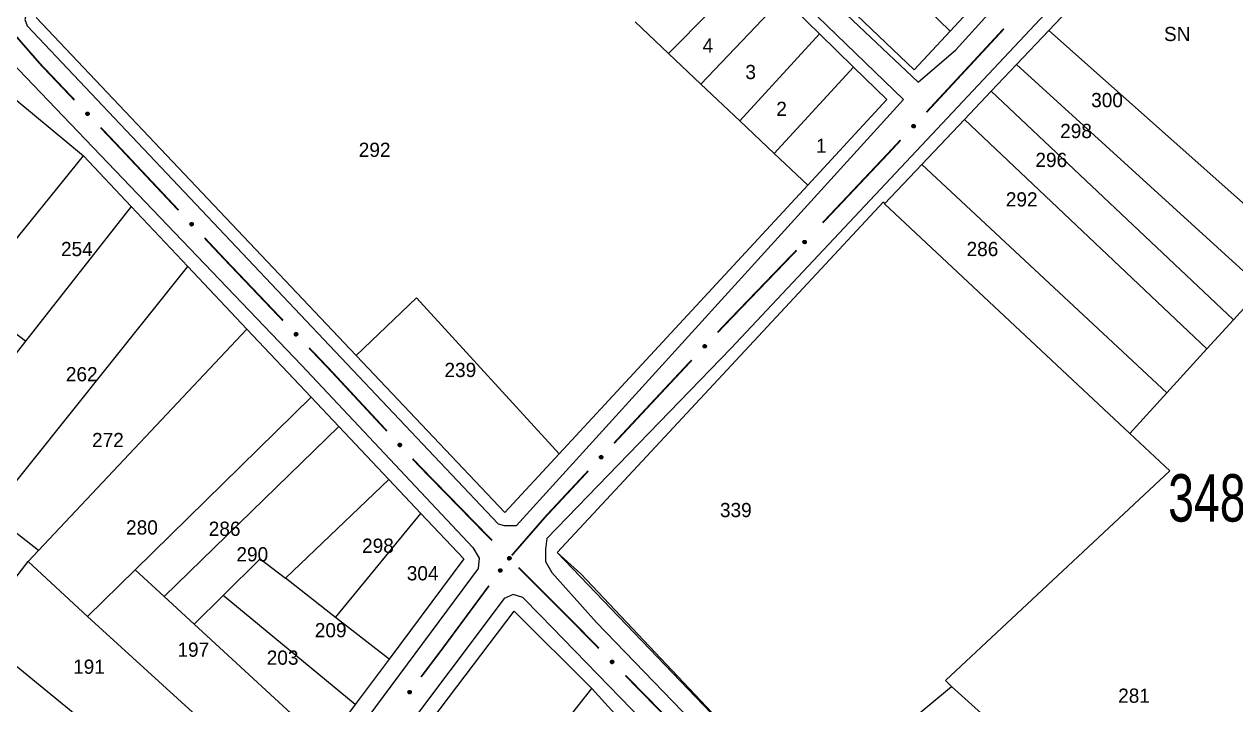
# Model space of a CAD drawing. Extents: x 199577 to 200882, y 4838726 to 4840156.
# Drawn here: x 200267.3 to 200395.1, y 4839381.8 to 4839453.6 of the extents above; entities that cross this region are included whole.
import ezdxf
from ezdxf.enums import TextEntityAlignment as Align

# ---------------------------------------------------------------- set-up
doc = ezdxf.new("R2010")
doc.units = 0
doc.header["$LTSCALE"] = 1.5
doc.header["$MEASUREMENT"] = 0
for name, color, linetype in [('CD_MALHA_LOTES', 7, 'CONTINUOUS'), ('CD_TXT_QUADRA', 2, 'CONTINUOUS'), ('RU-QUADRA', 210, 'CONTINUOUS'), ('SV-EIXO-RUA-PAV', 20, 'CONTINUOUS'), ('SV-RUA-PAVIM', 7, 'CONTINUOUS'), ('Th_NmrPorta', 1, 'CONTINUOUS')]:
    doc.layers.add(name, color=color, linetype=linetype)
doc.styles.add('ARIAL', font='ARIAL.SHX')

msp = doc.modelspace()

# ---------------------------------------------------------------- linework, layer by layer
at = {"layer": 'CD_MALHA_LOTES', "linetype": 'Continuous', "flags": 128}
for points in [[(200364.97, 4839452.84), (200340.52, 4839476.64)], [(200361.2, 4839448.78), (200336.35, 4839472.49)], [(200375.38, 4839452.93), (200390.56, 4839468.96), (200393.13, 4839469.34), (200416.69, 4839446.39)], [(200335.29, 4839450.51), (200344.13, 4839459.48)], [(200368.72, 4839456.89), (200364.97, 4839452.84)], [(200338.71, 4839447.27), (200347.33, 4839456.36)], [(200347.33, 4839456.36), (200351.21, 4839452.57)], [(200302.33, 4839418.65), (200268.59, 4839454.3)], [(200335.29, 4839450.51), (200331.77, 4839453.84)], [(200364.97, 4839452.84), (200361.2, 4839448.78)], [(200371.98, 4839449.34), (200375.38, 4839452.93)], [(200401.52, 4839429.73), (200375.38, 4839452.93)], [(200342.79, 4839443.41), (200351.21, 4839452.57)], [(200351.21, 4839452.57), (200354.81, 4839449.06)], [(200338.71, 4839447.27), (200335.29, 4839450.51)], [(200346.44, 4839439.95), (200354.81, 4839449.06)], [(200354.81, 4839449.06), (200358.31, 4839445.65)], [(200369.31, 4839446.53), (200371.98, 4839449.34)], [(200397.9, 4839425.76), (200371.98, 4839449.34)], [(200254.98, 4839438.09), (200263.23, 4839448.28), (200273.59, 4839439.7)], [(200342.79, 4839443.41), (200338.71, 4839447.27)], [(200366.51, 4839443.56), (200369.31, 4839446.53)], [(200394.85, 4839422.41), (200369.31, 4839446.53)], [(200358.31, 4839445.65), (200349.96, 4839436.62)], [(200346.44, 4839439.95), (200342.79, 4839443.41)], [(200361.99, 4839438.79), (200366.51, 4839443.56)], [(200392.07, 4839419.35), (200366.51, 4839443.56)], [(200349.96, 4839436.62), (200346.44, 4839439.95)], [(200265.3, 4839429.46), (200273.59, 4839439.7)], [(200273.59, 4839439.7), (200278.61, 4839434.38)], [(200358.06, 4839434.65), (200361.99, 4839438.79)], [(200387.84, 4839414.71), (200361.99, 4839438.79)], [(200349.96, 4839436.62), (200323.76, 4839408.31)], [(200349.51, 4839370.79), (200326.05, 4839395.63), (200323.56, 4839397.88), (200357.95, 4839434.88), (200358.06, 4839434.65)], [(200278.61, 4839434.38), (200267.47, 4839420.16)], [(200278.61, 4839434.38), (200284.61, 4839428.03)], [(200383.95, 4839410.44), (200358.06, 4839434.65)], [(200263.79, 4839402.05), (200284.61, 4839428.03)], [(200284.61, 4839428.03), (200290.83, 4839421.44)], [(200267.47, 4839420.16), (200261.47, 4839424.73)], [(200302.33, 4839418.65), (200308.72, 4839424.74)], [(200308.72, 4839424.74), (200323.76, 4839408.31)], [(200395.95, 4839423.62), (200394.85, 4839422.41)], [(200394.85, 4839422.41), (200392.07, 4839419.35)], [(200268.83, 4839398.11), (200290.83, 4839421.44)], [(200290.83, 4839421.44), (200297.6, 4839414.27)], [(200267.47, 4839420.16), (200264.39, 4839416.24)], [(200318.01, 4839402.1), (200302.33, 4839418.65)], [(200387.84, 4839414.71), (200392.07, 4839419.35)], [(200383.95, 4839410.44), (200387.84, 4839414.71)], [(200279.05, 4839396.08), (200297.6, 4839414.27)], [(200297.6, 4839414.27), (200300.52, 4839411.18)], [(200282.1, 4839393.26), (200300.52, 4839411.18)], [(200300.52, 4839411.18), (200305.78, 4839405.6)], [(200388.16, 4839406.51), (200383.95, 4839410.44)], [(200323.76, 4839408.31), (200318.01, 4839402.1)], [(200294.88, 4839395.17), (200305.78, 4839405.6)], [(200305.78, 4839405.6), (200309.17, 4839402.01)], [(200365.14, 4839383.75), (200364.48, 4839384.39), (200388.16, 4839406.51)], [(200268.83, 4839398.11), (200263.79, 4839402.05)], [(200300.18, 4839391.04), (200309.17, 4839402.01)], [(200309.17, 4839402.01), (200313.69, 4839397.23), (200305.81, 4839386.65)], [(200267.75, 4839396.96), (200268.83, 4839398.11)], [(200264.67, 4839392.99), (200267.75, 4839396.96)], [(200274.01, 4839391.13), (200267.75, 4839396.96)], [(200288.31, 4839393.35), (200292.24, 4839397.23), (200294.88, 4839395.17)], [(200274.01, 4839391.13), (200279.05, 4839396.08)], [(200282.1, 4839393.26), (200279.05, 4839396.08)], [(200300.18, 4839391.04), (200294.88, 4839395.17)], [(200285.27, 4839390.34), (200282.1, 4839393.26)], [(200285.27, 4839390.34), (200288.31, 4839393.35)], [(200302.24, 4839381.86), (200288.31, 4839393.35)], [(200304.27, 4839372.29), (200319, 4839391.7), (200327.19, 4839383.55)], [(200294.95, 4839372.08), (200274.01, 4839391.13)], [(200299.07, 4839377.6), (200285.27, 4839390.34)], [(200305.81, 4839386.65), (200300.18, 4839391.04)], [(200290.56, 4839366.18), (200262, 4839389.55)], [(200305.81, 4839386.65), (200302.24, 4839381.86)], [(200349.51, 4839370.79), (200365.14, 4839383.75)], [(200368.64, 4839380.59), (200365.14, 4839383.75)], [(200312.79, 4839365.28), (200327.19, 4839383.55)], [(200327.19, 4839383.55), (200331.34, 4839378.99)], [(200302.24, 4839381.86), (200299.07, 4839377.6)]]:
    msp.add_lwpolyline(points, dxfattribs=at)
at = {"layer": 'RU-QUADRA', "linetype": 'Continuous', "flags": 128}
for points in [[(200368.72, 4839456.89), (200364.97, 4839452.84), (200361.2, 4839448.78), (200336.35, 4839472.49)], [(200422.88, 4839400.52), (200389.93, 4839359.07), (200376.58, 4839342.27), (200373.29, 4839345.74), (200369.82, 4839349.39), (200366.51, 4839352.88), (200363.22, 4839356.35), (200359.44, 4839360.34), (200356.2, 4839363.75), (200352.79, 4839367.34), (200349.51, 4839370.79), (200323.56, 4839397.88), (200357.95, 4839434.88), (200358.06, 4839434.65), (200361.99, 4839438.79), (200366.51, 4839443.56), (200369.31, 4839446.53), (200371.98, 4839449.34), (200375.38, 4839452.93), (200390.56, 4839468.96), (200393.13, 4839469.34), (200416.69, 4839446.39)], [(200347.33, 4839456.36), (200351.21, 4839452.57), (200354.81, 4839449.06), (200358.31, 4839445.65), (200349.96, 4839436.62), (200323.76, 4839408.31), (200318.01, 4839402.1), (200302.33, 4839418.65), (200268.59, 4839454.3)], [(200222.43, 4839377.3), (200214.3, 4839383.21), (200221.29, 4839392.64), (200226.93, 4839400.26), (200229.55, 4839403.79), (200233.58, 4839409.22), (200237.42, 4839414.4), (200241.29, 4839419.62), (200244.84, 4839424.41), (200248.15, 4839428.88), (200254.98, 4839438.09), (200263.23, 4839448.28), (200273.59, 4839439.7), (200278.61, 4839434.38), (200284.61, 4839428.03), (200290.83, 4839421.44), (200297.6, 4839414.27), (200300.52, 4839411.18), (200305.78, 4839405.6), (200309.17, 4839402.01), (200313.69, 4839397.23), (200305.81, 4839386.65), (200302.24, 4839381.86), (200299.07, 4839377.6)], [(200304.27, 4839372.29), (200319, 4839391.7), (200327.19, 4839383.55), (200331.34, 4839378.99)]]:
    msp.add_lwpolyline(points, dxfattribs=at)
at = {"layer": 'SV-EIXO-RUA-PAV', "const_width": 0.18}
for points in [[(200264.585033, 4839454.492886), (200268.528556, 4839449.970871)], [(200370.646488, 4839453.106685), (200367.2479, 4839449.439315)], [(200268.528556, 4839449.970871), (200269.07, 4839449.35)], [(200269.07, 4839449.35), (200272.636836, 4839445.598899)], [(200367.23, 4839449.42), (200362.48518, 4839444.309354)], [(200367.2479, 4839449.439315), (200367.23, 4839449.42)], [(200275.39317, 4839442.700172), (200276.771337, 4839441.250808)], [(200276.771337, 4839441.250808), (200277.2, 4839440.8)], [(200359.763616, 4839441.377957), (200359.083225, 4839440.645108)], [(200277.2, 4839440.8), (200283.623033, 4839433.966986)], [(200358.54, 4839440.06), (200351.533726, 4839432.64483)], [(200359.083225, 4839440.645108), (200358.54, 4839440.06)], [(200286.362673, 4839431.052475), (200288.417403, 4839428.866592)], [(200348.778098, 4839429.745485), (200341.147359, 4839421.822618)], [(200288.417403, 4839428.866592), (200288.48, 4839428.8)], [(200288.48, 4839428.8), (200294.627277, 4839422.35219)], [(200341.01, 4839421.68), (200340.462138, 4839421.094306)], [(200341.147359, 4839421.822618), (200341.01, 4839421.68)], [(200297.387429, 4839419.457097), (200299.457542, 4839417.285778)], [(200337.72963, 4839418.173108), (200333.630867, 4839413.791311)], [(200299.457542, 4839417.285778), (200299.73, 4839417)], [(200299.73, 4839417), (200305.586838, 4839410.695545)], [(200333.19, 4839413.32), (200329.535596, 4839409.406251)], [(200333.630867, 4839413.791311), (200333.19, 4839413.32)], [(200308.309317, 4839407.764998), (200308.989937, 4839407.032361)], [(200308.989937, 4839407.032361), (200309.02, 4839407)], [(200309.02, 4839407), (200316.673542, 4839399.160771)], [(200326.805695, 4839406.482615), (200322.710845, 4839402.097162)], [(200322.34, 4839401.7), (200318.756712, 4839397.584817)], [(200322.710845, 4839402.097162), (200322.34, 4839401.7)], [(200319.478953, 4839396.309595), (200325.131612, 4839390.648548)], [(200316.353516, 4839394.388609), (200311.595554, 4839387.957296)], [(200325.131612, 4839390.648548), (200325.24, 4839390.54)], [(200325.24, 4839390.54), (200327.933956, 4839387.794284)], [(200311.42, 4839387.72), (200309.185779, 4839384.764669)], [(200311.595554, 4839387.957296), (200311.42, 4839387.72)], [(200330.735343, 4839384.939073), (200335.637771, 4839379.942454)]]:
    msp.add_lwpolyline(points, dxfattribs=at)
at = {"layer": 'SV-EIXO-RUA-PAV'}
for points in [[(200273.995769, 4839444.329513), (200274.044674, 4839444.328975), (200274.086596, 4839444.318511), (200274.119049, 4839444.299721), (200274.143397, 4839444.275639), (200274.165532, 4839444.248196), (200274.181744, 4839444.215604), (200274.191724, 4839444.175445), (200274.191529, 4839444.126382), (200274.177988, 4839444.084142), (200274.161268, 4839444.05134), (200274.137618, 4839444.024505), (200274.110598, 4839444.003449), (200274.076187, 4839443.987729), (200274.035391, 4839443.978011), (200273.986062, 4839443.979402), (200273.945033, 4839443.989942), (200273.91412, 4839444.008941), (200273.887293, 4839444.032888), (200273.865031, 4839444.061176), (200273.849301, 4839444.09326), (200273.839592, 4839444.134353), (200273.841609, 4839444.183023), (200273.851654, 4839444.224064), (200273.870214, 4839444.255236), (200273.894385, 4839444.281117), (200273.92164, 4839444.303652), (200273.953723, 4839444.321313), (200273.995769, 4839444.329513)], [(200361.302829, 4839442.874054), (200361.305336, 4839442.82521), (200361.297502, 4839442.782718), (200361.280768, 4839442.749158), (200361.258248, 4839442.723358), (200361.232235, 4839442.699559), (200361.200716, 4839442.68135), (200361.161256, 4839442.668889), (200361.112276, 4839442.666031), (200361.069275, 4839442.676917), (200361.035496, 4839442.691563), (200361.007241, 4839442.713496), (200360.984544, 4839442.739153), (200360.966713, 4839442.77252), (200360.954475, 4839442.812632), (200360.952793, 4839442.861952), (200360.960759, 4839442.903557), (200360.977798, 4839442.935593), (200361.000028, 4839442.963858), (200361.026876, 4839442.987838), (200361.057919, 4839443.005533), (200361.098328, 4839443.017782), (200361.147029, 4839443.018797), (200361.188616, 4839443.011326), (200361.220882, 4839442.994742), (200361.248217, 4839442.972229), (200361.272405, 4839442.946429), (200361.292028, 4839442.915507), (200361.302829, 4839442.874054)], [(200284.974653, 4839432.689815), (200285.023555, 4839432.688996), (200285.065415, 4839432.678292), (200285.09776, 4839432.659316), (200285.12197, 4839432.635094), (200285.143946, 4839432.607524), (200285.159971, 4839432.57484), (200285.169721, 4839432.534624), (200285.169243, 4839432.485564), (200285.15546, 4839432.443402), (200285.138552, 4839432.410696), (200285.114749, 4839432.383998), (200285.087608, 4839432.363097), (200285.053107, 4839432.347575), (200285.012256, 4839432.338092), (200284.962935, 4839432.339766), (200284.921968, 4839432.350541), (200284.891165, 4839432.369717), (200284.864475, 4839432.393818), (200284.842376, 4839432.422233), (200284.826831, 4839432.454407), (200284.817358, 4839432.495555), (200284.819655, 4839432.544213), (200284.829935, 4839432.585196), (200284.848674, 4839432.61626), (200284.872993, 4839432.642002), (200284.900377, 4839432.66438), (200284.932561, 4839432.681856), (200284.974653, 4839432.689815)], [(200349.808958, 4839430.657124), (200349.81057, 4839430.608242), (200349.801959, 4839430.565901), (200349.784612, 4839430.532654), (200349.761623, 4839430.507271), (200349.735179, 4839430.483952), (200349.703331, 4839430.466324), (200349.66365, 4839430.454588), (200349.614626, 4839430.452628), (200349.571831, 4839430.464299), (200349.538326, 4839430.479562), (200349.510478, 4839430.502009), (200349.488255, 4839430.528078), (200349.471038, 4839430.561765), (200349.459538, 4839430.602095), (200349.458759, 4839430.651438), (200349.467486, 4839430.69289), (200349.485108, 4839430.724608), (200349.507853, 4839430.752461), (200349.535136, 4839430.775945), (200349.566498, 4839430.793069), (200349.607124, 4839430.804575), (200349.655836, 4839430.804698), (200349.697279, 4839430.796466), (200349.729236, 4839430.779293), (200349.756154, 4839430.756283), (200349.779865, 4839430.730045), (200349.798919, 4839430.698768), (200349.808958, 4839430.657124)], [(200295.987881, 4839421.084595), (200296.036787, 4839421.084121), (200296.078723, 4839421.073714), (200296.1112, 4839421.054966), (200296.13558, 4839421.030916), (200296.157751, 4839421.003502), (200296.174006, 4839420.970932), (200296.184039, 4839420.930786), (200296.183909, 4839420.881723), (200296.170423, 4839420.839465), (200296.153747, 4839420.806641), (200296.130132, 4839420.779775), (200296.10314, 4839420.758683), (200296.06875, 4839420.742917), (200296.027967, 4839420.733146), (200295.978635, 4839420.734472), (200295.937593, 4839420.744958), (200295.906655, 4839420.763916), (200295.879796, 4839420.787827), (200295.857497, 4839420.816086), (200295.841725, 4839420.84815), (200295.831961, 4839420.88923), (200295.833915, 4839420.937902), (200295.843906, 4839420.978957), (200295.862425, 4839421.010153), (200295.886561, 4839421.036065), (200295.913786, 4839421.058637), (200295.945847, 4839421.07634), (200295.987881, 4839421.084595)], [(200339.274428, 4839419.663438), (200339.276751, 4839419.614584), (200339.268759, 4839419.572122), (200339.251899, 4839419.538626), (200339.229282, 4839419.51291), (200339.203181, 4839419.489208), (200339.171594, 4839419.471117), (200339.132088, 4839419.458804), (200339.083098, 4839419.456129), (200339.040137, 4839419.467176), (200339.006413, 4839419.481948), (200338.978241, 4839419.503987), (200338.95564, 4839419.529729), (200338.937933, 4839419.563161), (200338.925846, 4839419.603319), (200338.924349, 4839419.652645), (200338.93247, 4839419.69422), (200338.949628, 4839419.726192), (200338.971964, 4839419.754374), (200338.998901, 4839419.778253), (200339.030011, 4839419.795832), (200339.070465, 4839419.807929), (200339.11917, 4839419.808763), (200339.160728, 4839419.801136), (200339.192932, 4839419.784431), (200339.220183, 4839419.761816), (200339.244274, 4839419.735926), (200339.263782, 4839419.704931), (200339.274428, 4839419.663438)], [(200306.930935, 4839409.41046), (200306.979831, 4839409.409354), (200307.021628, 4839409.398404), (200307.053861, 4839409.379238), (200307.077928, 4839409.354875), (200307.099742, 4839409.327177), (200307.115574, 4839409.294399), (200307.125088, 4839409.254127), (200307.124323, 4839409.20507), (200307.110292, 4839409.162989), (200307.093192, 4839409.130383), (200307.069232, 4839409.103825), (200307.04197, 4839409.083084), (200307.007378, 4839409.067765), (200306.966472, 4839409.058522), (200306.917162, 4839409.060486), (200306.876259, 4839409.071501), (200306.845569, 4839409.090858), (200306.819021, 4839409.115115), (200306.797089, 4839409.143659), (200306.781734, 4839409.175924), (200306.772502, 4839409.217127), (200306.775085, 4839409.265771), (200306.785606, 4839409.306692), (200306.804527, 4839409.337646), (200306.828996, 4839409.363245), (200306.856511, 4839409.385462), (200306.888798, 4839409.402749), (200306.930935, 4839409.41046)], [(200328.349163, 4839407.974323), (200328.35153, 4839407.925472), (200328.343575, 4839407.883003), (200328.326746, 4839407.849491), (200328.304152, 4839407.823756), (200328.278072, 4839407.80003), (200328.246501, 4839407.781911), (200328.207006, 4839407.769563), (200328.158018, 4839407.766844), (200328.115048, 4839407.777852), (200328.08131, 4839407.792594), (200328.053118, 4839407.814608), (200328.030495, 4839407.84033), (200328.012758, 4839407.873747), (200328.000635, 4839407.913894), (200327.999094, 4839407.963219), (200328.007178, 4839408.004801), (200328.024307, 4839408.036788), (200328.046618, 4839408.06499), (200328.073534, 4839408.088893), (200328.104628, 4839408.1065), (200328.145071, 4839408.118633), (200328.193775, 4839408.11951), (200328.235341, 4839408.11192), (200328.267559, 4839408.095244), (200328.29483, 4839408.072654), (200328.318945, 4839408.046785), (200328.33848, 4839408.015807), (200328.349163, 4839407.974323)], [(200318.476374, 4839397.469454), (200318.525278, 4839397.47011), (200318.567443, 4839397.460675), (200318.600346, 4839397.442683), (200318.625275, 4839397.419202), (200318.648073, 4839397.392308), (200318.665077, 4839397.360122), (200318.676035, 4839397.320219), (200318.677039, 4839397.271167), (200318.664534, 4839397.228608), (200318.64862, 4839397.195407), (200318.625633, 4839397.168002), (200318.599136, 4839397.146293), (200318.565119, 4839397.129736), (200318.524573, 4839397.119025), (200318.475224, 4839397.11921), (200318.43395, 4839397.128744), (200318.402582, 4839397.146983), (200318.375178, 4839397.170267), (200318.352231, 4839397.198003), (200318.335723, 4839397.229693), (200318.325012, 4839397.270537), (200318.32584, 4839397.319241), (200318.334879, 4839397.360516), (200318.352672, 4839397.392131), (200318.376203, 4839397.418595), (200318.402899, 4839397.44179), (200318.434542, 4839397.460229), (200318.476374, 4839397.469454)], [(200317.716956, 4839396.046474), (200317.724874, 4839395.998211), (200317.72181, 4839395.955112), (200317.708909, 4839395.919901), (200317.689395, 4839395.891759), (200317.666188, 4839395.865216), (200317.636887, 4839395.843617), (200317.599056, 4839395.826849), (200317.550697, 4839395.818566), (200317.506753, 4839395.824606), (200317.471555, 4839395.835408), (200317.441038, 4839395.854066), (200317.415631, 4839395.877042), (200317.394203, 4839395.908221), (200317.377584, 4839395.946725), (200317.370432, 4839395.995553), (200317.373725, 4839396.037785), (200317.387099, 4839396.071516), (200317.406051, 4839396.102077), (200317.430068, 4839396.12889), (200317.458952, 4839396.149926), (200317.49775, 4839396.166589), (200317.546037, 4839396.173009), (200317.588196, 4839396.170205), (200317.622105, 4839396.157309), (200317.651773, 4839396.137973), (200317.678678, 4839396.115021), (200317.701615, 4839396.086471), (200317.716956, 4839396.046474)], [(200329.312599, 4839386.546333), (200329.361507, 4839386.546561), (200329.403588, 4839386.536755), (200329.436331, 4839386.518475), (200329.461053, 4839386.494777), (200329.483615, 4839386.467684), (200329.500335, 4839386.43535), (200329.510944, 4839386.395353), (200329.511516, 4839386.346293), (200329.498639, 4839386.303846), (200329.482435, 4839386.270786), (200329.459208, 4839386.243584), (200329.432521, 4839386.222107), (200329.39836, 4839386.20585), (200329.357721, 4839386.195495), (200329.308376, 4839386.196113), (200329.267187, 4839386.206009), (200329.235981, 4839386.224522), (200329.208782, 4839386.248046), (200329.18608, 4839386.275981), (200329.16985, 4839386.307816), (200329.159498, 4839386.348751), (200329.160753, 4839386.397447), (200329.170154, 4839386.438641), (200329.188224, 4839386.470099), (200329.211986, 4839386.496355), (200329.238885, 4839386.519315), (200329.270688, 4839386.537475), (200329.312599, 4839386.546333)], [(200308.154124, 4839383.217501), (200308.161541, 4839383.169159), (200308.15803, 4839383.126094), (200308.144764, 4839383.091018), (200308.124959, 4839383.06308), (200308.101478, 4839383.036779), (200308.071954, 4839383.015486), (200308.033951, 4839382.999112), (200307.985509, 4839382.991331), (200307.941629, 4839382.997827), (200307.906546, 4839383.008993), (200307.876224, 4839383.027967), (200307.851057, 4839383.051206), (200307.829953, 4839383.082605), (200307.813735, 4839383.121279), (200307.80709, 4839383.170179), (200307.810822, 4839383.212375), (200307.824544, 4839383.245965), (200307.843813, 4839383.276327), (200307.868106, 4839383.30289), (200307.897208, 4839383.323625), (200307.936176, 4839383.339884), (200307.984527, 4839383.345803), (200308.026655, 4839383.342562), (200308.060429, 4839383.329315), (200308.089894, 4839383.309672), (200308.116559, 4839383.286442), (200308.139199, 4839383.257655), (200308.154124, 4839383.217501)]]:
    msp.add_lwpolyline(points, close=True, dxfattribs=at)
for points in [[(200273.839592, 4839444.134353), (200274.035391, 4839443.978011)], [(200273.841609, 4839444.183023), (200274.076187, 4839443.987729)], [(200273.844355, 4839444.156959), (200274.053321, 4839443.984724)], [(200273.847401, 4839444.201281), (200274.089373, 4839443.998293)], [(200273.849301, 4839444.09326), (200273.986062, 4839443.979402)], [(200273.849965, 4839444.111455), (200274.005044, 4839443.984009)], [(200273.851654, 4839444.224064), (200274.110598, 4839444.003449)], [(200273.860617, 4839444.074511), (200273.960772, 4839443.988984)], [(200273.862768, 4839444.236605), (200274.121665, 4839444.015818)], [(200273.865031, 4839444.061176), (200273.945033, 4839443.989942)], [(200273.870214, 4839444.255236), (200274.137618, 4839444.024505)], [(200273.883777, 4839444.265996), (200274.146338, 4839444.037396)], [(200273.894385, 4839444.281117), (200274.161268, 4839444.05134)], [(200273.911416, 4839444.290395), (200274.167492, 4839444.072575)], [(200273.92164, 4839444.303652), (200274.177988, 4839444.084142)], [(200273.940839, 4839444.308957), (200274.181919, 4839444.108888)], [(200273.953723, 4839444.321313), (200274.191529, 4839444.126382)], [(200273.974022, 4839444.323564), (200274.187835, 4839444.152171)], [(200273.995769, 4839444.329513), (200274.191724, 4839444.175445)], [(200274.022396, 4839444.328137), (200274.181333, 4839444.200594)], [(200274.044674, 4839444.328975), (200274.181744, 4839444.215604)], [(200274.068597, 4839444.323113), (200274.166823, 4839444.237635)], [(200274.086596, 4839444.318511), (200274.165532, 4839444.248196)], [(200361.057919, 4839443.005533), (200360.952793, 4839442.861952)], [(200361.098328, 4839443.017782), (200360.954475, 4839442.812632)], [(200361.07612, 4839443.006003), (200360.958573, 4839442.843293)], [(200361.026876, 4839442.987838), (200360.960759, 4839442.903557)], [(200361.03991, 4839442.993073), (200360.960783, 4839442.88779)], [(200361.121187, 4839443.014435), (200360.96229, 4839442.795155)], [(200361.147029, 4839443.018797), (200360.966713, 4839442.77252)], [(200361.165612, 4839443.014153), (200360.978078, 4839442.760016)], [(200361.188616, 4839443.011326), (200360.984544, 4839442.739153)], [(200361.201824, 4839443.001014), (200360.997579, 4839442.728878)], [(200361.220882, 4839442.994742), (200361.007241, 4839442.713496)], [(200361.232466, 4839442.981875), (200361.02065, 4839442.705596)], [(200361.248217, 4839442.972229), (200361.035496, 4839442.691563)], [(200361.258537, 4839442.955808), (200361.057077, 4839442.686672)], [(200361.272405, 4839442.946429), (200361.069275, 4839442.676917)], [(200361.278895, 4839442.927598), (200361.094217, 4839442.674533)], [(200361.292028, 4839442.915507), (200361.112276, 4839442.666031)], [(200361.295539, 4839442.895388), (200361.137785, 4839442.671323)], [(200361.302829, 4839442.874054), (200361.161256, 4839442.668889)], [(200361.303114, 4839442.847393), (200361.185709, 4839442.680826)], [(200361.305336, 4839442.82521), (200361.200716, 4839442.68135)], [(200361.300975, 4839442.800968), (200361.221776, 4839442.697613)], [(200361.297502, 4839442.782718), (200361.232235, 4839442.699559)], [(200284.817358, 4839432.495555), (200285.012256, 4839432.338092)], [(200284.819655, 4839432.544213), (200285.053107, 4839432.347575)], [(200284.822251, 4839432.518134), (200285.030224, 4839432.344701)], [(200284.825552, 4839432.562437), (200285.066354, 4839432.358063)], [(200284.826831, 4839432.454407), (200284.962935, 4839432.339766)], [(200284.8276, 4839432.472599), (200284.981944, 4839432.344264)], [(200284.829935, 4839432.585196), (200285.087608, 4839432.363097)], [(200284.838039, 4839432.435593), (200284.937701, 4839432.349493)], [(200284.841121, 4839432.597673), (200285.098746, 4839432.375403)], [(200284.842376, 4839432.422233), (200284.921968, 4839432.350541)], [(200284.848674, 4839432.61626), (200285.114749, 4839432.383998)], [(200284.862299, 4839432.626943), (200285.123542, 4839432.396838)], [(200284.872993, 4839432.642002), (200285.138552, 4839432.410696)], [(200284.890077, 4839432.651182), (200285.144898, 4839432.431895)], [(200284.900377, 4839432.66438), (200285.15546, 4839432.443402)], [(200284.919606, 4839432.669575), (200285.159533, 4839432.468125)], [(200284.932561, 4839432.681856), (200285.169243, 4839432.485564)], [(200284.952873, 4839432.683992), (200285.165697, 4839432.511374)], [(200284.974653, 4839432.689815), (200285.169721, 4839432.534624)], [(200285.001272, 4839432.688287), (200285.159473, 4839432.559832)], [(200285.023555, 4839432.688996), (200285.159971, 4839432.57484)], [(200285.047444, 4839432.682997), (200285.145176, 4839432.596957)], [(200285.065415, 4839432.678292), (200285.143946, 4839432.607524)], [(200349.566498, 4839430.793069), (200349.458759, 4839430.651438)], [(200349.607124, 4839430.804575), (200349.459538, 4839430.602095)], [(200349.584705, 4839430.793205), (200349.464196, 4839430.632676)], [(200349.629919, 4839430.800809), (200349.467031, 4839430.584478)], [(200349.548264, 4839430.78094), (200349.467221, 4839430.677124)], [(200349.535136, 4839430.775945), (200349.467486, 4839430.69289)], [(200349.655836, 4839430.804698), (200349.471038, 4839430.561765)], [(200349.674331, 4839430.799713), (200349.482172, 4839430.549056)], [(200349.697279, 4839430.796466), (200349.488255, 4839430.528078)], [(200349.710296, 4839430.785913), (200349.501099, 4839430.517565)], [(200349.729236, 4839430.779293), (200349.510478, 4839430.502009)], [(200349.740582, 4839430.766217), (200349.52374, 4839430.493865)], [(200349.756154, 4839430.756283), (200349.538326, 4839430.479562)], [(200349.766171, 4839430.739676), (200349.559814, 4839430.474276)], [(200349.779865, 4839430.730045), (200349.571831, 4839430.464299)], [(200349.786009, 4839430.711098), (200349.596726, 4839430.461459)], [(200349.798919, 4839430.698768), (200349.614626, 4839430.452628)], [(200349.80206, 4839430.678588), (200349.640228, 4839430.457451)], [(200349.808958, 4839430.657124), (200349.66365, 4839430.454588)], [(200349.808754, 4839430.630462), (200349.688317, 4839430.466075)], [(200349.81057, 4839430.608242), (200349.703331, 4839430.466324)], [(200349.805765, 4839430.584085), (200349.724686, 4839430.482198)], [(200349.801959, 4839430.565901), (200349.735179, 4839430.483952)], [(200295.831961, 4839420.88923), (200296.027967, 4839420.733146)], [(200295.833915, 4839420.937902), (200296.06875, 4839420.742917)], [(200295.836695, 4839420.911843), (200296.045887, 4839420.739882)], [(200295.839683, 4839420.956168), (200296.081922, 4839420.753499)], [(200295.841725, 4839420.84815), (200295.978635, 4839420.734472)], [(200295.842365, 4839420.866346), (200295.997612, 4839420.739104)], [(200295.843906, 4839420.978957), (200296.10314, 4839420.758683)], [(200295.853066, 4839420.829415), (200295.953333, 4839420.744021)], [(200295.855003, 4839420.991512), (200296.114191, 4839420.771067)], [(200295.857497, 4839420.816086), (200295.937593, 4839420.744958)], [(200295.862425, 4839421.010153), (200296.130132, 4839420.779775)], [(200295.875973, 4839421.020931), (200296.138835, 4839420.792677)], [(200295.886561, 4839421.036065), (200296.153747, 4839420.806641)], [(200295.90358, 4839421.045366), (200296.159943, 4839420.827884)], [(200295.913786, 4839421.058637), (200296.170423, 4839420.839465)], [(200295.932978, 4839421.063967), (200296.174322, 4839420.864216)], [(200295.945847, 4839421.07634), (200296.183909, 4839420.881723)], [(200295.966142, 4839421.078618), (200296.180181, 4839420.907507)], [(200295.987881, 4839421.084595), (200296.184039, 4839420.930786)], [(200296.01451, 4839421.083255), (200296.173615, 4839420.955921)], [(200296.036787, 4839421.084121), (200296.174006, 4839420.970932)], [(200296.060718, 4839421.078292), (200296.159056, 4839420.992943)], [(200296.078723, 4839421.073714), (200296.157751, 4839421.003502)], [(200339.030011, 4839419.795832), (200338.924349, 4839419.652645)], [(200339.070465, 4839419.807929), (200338.925846, 4839419.603319)], [(200339.048214, 4839419.796234), (200338.930058, 4839419.633965)], [(200339.011955, 4839419.783439), (200338.932435, 4839419.678453)], [(200338.998901, 4839419.778253), (200338.93247, 4839419.69422)], [(200339.093312, 4839419.804497), (200338.933596, 4839419.585813)], [(200339.11917, 4839419.808763), (200338.937933, 4839419.563161)], [(200339.137735, 4839419.804049), (200338.949251, 4839419.550616)], [(200339.160728, 4839419.801136), (200338.95564, 4839419.529729)], [(200339.173898, 4839419.790775), (200338.968636, 4839419.519404)], [(200339.192932, 4839419.784431), (200338.978241, 4839419.503987)], [(200339.204468, 4839419.771521), (200338.99162, 4839419.496036)], [(200339.220183, 4839419.761816), (200339.006413, 4839419.481948)], [(200339.230441, 4839419.745357), (200339.027976, 4839419.476976)], [(200339.244274, 4839419.735926), (200339.040137, 4839419.467176)], [(200339.250693, 4839419.717071), (200339.065071, 4839419.464699)], [(200339.263782, 4839419.704931), (200339.083098, 4839419.456129)], [(200339.267217, 4839419.684799), (200339.108626, 4839419.461325)], [(200339.274428, 4839419.663438), (200339.132088, 4839419.458804)], [(200339.274612, 4839419.636776), (200339.156585, 4839419.470649)], [(200339.276751, 4839419.614584), (200339.171594, 4839419.471117)], [(200339.2723, 4839419.590359), (200339.192715, 4839419.487301)], [(200339.268759, 4839419.572122), (200339.203181, 4839419.489208)], [(200306.775085, 4839409.265771), (200307.007378, 4839409.067765)], [(200306.777528, 4839409.239677), (200306.984478, 4839409.065026)], [(200306.781088, 4839409.28396), (200307.020686, 4839409.078176)], [(200306.785606, 4839409.306692), (200307.04197, 4839409.083084)], [(200306.796865, 4839409.319103), (200307.05318, 4839409.095324)], [(200306.804527, 4839409.337646), (200307.069232, 4839409.103825)], [(200306.818213, 4839409.348248), (200307.078101, 4839409.116614)], [(200306.828996, 4839409.363245), (200307.093192, 4839409.130383)], [(200306.846134, 4839409.372324), (200307.099663, 4839409.151545)], [(200306.856511, 4839409.385462), (200307.110292, 4839409.162989)], [(200306.87577, 4839409.390544), (200307.11451, 4839409.187688)], [(200306.888798, 4839409.402749), (200307.124323, 4839409.20507)], [(200306.909121, 4839409.404764), (200307.120928, 4839409.2309)], [(200306.930935, 4839409.41046), (200307.125088, 4839409.254127)], [(200306.957544, 4839409.408775), (200307.114989, 4839409.279394)], [(200306.979831, 4839409.409354), (200307.115574, 4839409.294399)], [(200307.003685, 4839409.403215), (200307.10091, 4839409.316602)], [(200307.021628, 4839409.398404), (200307.099742, 4839409.327177)], [(200306.772502, 4839409.217127), (200306.966472, 4839409.058522)], [(200306.781734, 4839409.175924), (200306.917162, 4839409.060486)], [(200306.782609, 4839409.194111), (200306.936197, 4839409.064872)], [(200306.792831, 4839409.157045), (200306.891985, 4839409.070361)], [(200306.797089, 4839409.143659), (200306.876259, 4839409.071501)], [(200328.104628, 4839408.1065), (200327.999094, 4839407.963219)], [(200328.145071, 4839408.118633), (200328.000635, 4839407.913894)], [(200328.12283, 4839408.106918), (200328.00482, 4839407.944543)], [(200328.086584, 4839408.09409), (200328.007157, 4839407.989033)], [(200328.073534, 4839408.088893), (200328.007178, 4839408.004801)], [(200328.167921, 4839408.115221), (200328.0084, 4839407.896394)], [(200328.193775, 4839408.11951), (200328.012758, 4839407.873747)], [(200328.212345, 4839408.114812), (200328.024087, 4839407.861211)], [(200328.235341, 4839408.11192), (200328.030495, 4839407.84033)], [(200328.248519, 4839408.10157), (200328.0435, 4839407.830017)], [(200328.267559, 4839408.095244), (200328.053118, 4839407.814608)], [(200328.279106, 4839408.082345), (200328.066505, 4839407.80667)], [(200328.29483, 4839408.072654), (200328.08131, 4839407.792594)], [(200328.305103, 4839408.056203), (200328.102877, 4839407.787642)], [(200328.318945, 4839408.046785), (200328.115048, 4839407.777852)], [(200328.325381, 4839408.027935), (200328.139983, 4839407.775398)], [(200328.33848, 4839408.015807), (200328.158018, 4839407.766844)], [(200328.341933, 4839407.995678), (200328.183542, 4839407.772063)], [(200328.349163, 4839407.974323), (200328.207006, 4839407.769563)], [(200328.349371, 4839407.947661), (200328.231492, 4839407.78143)], [(200328.35153, 4839407.925472), (200328.246501, 4839407.781911)], [(200328.3471, 4839407.901243), (200328.267607, 4839407.798114)], [(200328.343575, 4839407.883003), (200328.278072, 4839407.80003)], [(200318.325012, 4839397.270537), (200318.524573, 4839397.119025)], [(200318.32584, 4839397.319241), (200318.565119, 4839397.129736)], [(200318.329222, 4839397.293253), (200318.542333, 4839397.126173)], [(200318.331184, 4839397.337635), (200318.578043, 4839397.14062)], [(200318.334879, 4839397.360516), (200318.599136, 4839397.146293)], [(200318.335723, 4839397.229693), (200318.475224, 4839397.11921)], [(200318.335942, 4839397.247899), (200318.494088, 4839397.124279)], [(200318.345684, 4839397.373324), (200318.609897, 4839397.158929)], [(200318.347493, 4839397.211226), (200318.449707, 4839397.128172)], [(200318.352231, 4839397.198003), (200318.43395, 4839397.128744)], [(200318.352672, 4839397.392131), (200318.625633, 4839397.168002)], [(200318.365968, 4839397.40322), (200318.634035, 4839397.181103)], [(200318.376203, 4839397.418595), (200318.64862, 4839397.195407)], [(200318.393003, 4839397.428286), (200318.654324, 4839397.216788)], [(200318.402899, 4839397.44179), (200318.664534, 4839397.228608)], [(200318.421963, 4839397.447562), (200318.667859, 4839397.253442)], [(200318.434542, 4839397.460229), (200318.677039, 4839397.271167)], [(200318.45478, 4839397.462976), (200318.672716, 4839397.296858)], [(200318.476374, 4839397.469454), (200318.676035, 4839397.320219)], [(200318.503027, 4839397.468729), (200318.665032, 4839397.345106)], [(200318.525278, 4839397.47011), (200318.665077, 4839397.360122)], [(200318.549338, 4839397.464835), (200318.649622, 4839397.381783)], [(200318.567443, 4839397.460675), (200318.648073, 4839397.392308)], [(200317.458952, 4839396.149926), (200317.370432, 4839395.995553)], [(200317.430068, 4839396.12889), (200317.373725, 4839396.037785)], [(200317.44244, 4839396.135541), (200317.375501, 4839396.022118)], [(200317.49775, 4839396.166589), (200317.377584, 4839395.946725)], [(200317.476989, 4839396.152415), (200317.378249, 4839395.977652)], [(200317.52084, 4839396.165802), (200317.387293, 4839395.930224)], [(200317.546037, 4839396.173009), (200317.394203, 4839395.908221)], [(200317.565021, 4839396.170458), (200317.406887, 4839395.897058)], [(200317.588196, 4839396.170205), (200317.415631, 4839395.877042)], [(200317.602468, 4839396.161425), (200317.429727, 4839395.868279)], [(200317.622105, 4839396.157309), (200317.441038, 4839395.854066)], [(200317.635047, 4839396.145809), (200317.455242, 4839395.847705)], [(200317.651773, 4839396.137973), (200317.471555, 4839395.835408)], [(200317.663853, 4839396.122801), (200317.493546, 4839395.832946)], [(200317.678678, 4839396.115021), (200317.506753, 4839395.824606)], [(200317.68722, 4839396.097027), (200317.531806, 4839395.825009)], [(200317.701615, 4839396.086471), (200317.550697, 4839395.818566)], [(200317.70734, 4839396.066866), (200317.575461, 4839395.82666)], [(200317.716956, 4839396.046474), (200317.599056, 4839395.826849)], [(200317.720201, 4839396.02001), (200317.622031, 4839395.841429)], [(200317.724874, 4839395.998211), (200317.636887, 4839395.843617)], [(200317.723234, 4839395.973635), (200317.65601, 4839395.86212)], [(200317.72181, 4839395.955112), (200317.666188, 4839395.865216)], [(200329.159498, 4839386.348751), (200329.357721, 4839386.195495)], [(200329.160753, 4839386.397447), (200329.39836, 4839386.20585)], [(200329.163907, 4839386.37143), (200329.375543, 4839386.202487)], [(200329.166258, 4839386.415793), (200329.411379, 4839386.21662)], [(200329.16985, 4839386.307816), (200329.308376, 4839386.196113)], [(200329.170154, 4839386.438641), (200329.432521, 4839386.222107)], [(200329.170229, 4839386.326019), (200329.327284, 4839386.201017)], [(200329.18107, 4839386.451354), (200329.443393, 4839386.234648)], [(200329.181458, 4839386.289246), (200329.282939, 4839386.205298)], [(200329.18608, 4839386.275981), (200329.267187, 4839386.206009)], [(200329.188224, 4839386.470099), (200329.459208, 4839386.243584)], [(200329.201616, 4839386.48107), (200329.467725, 4839386.25661)], [(200329.211986, 4839386.496355), (200329.482435, 4839386.270786)], [(200329.22887, 4839386.505899), (200329.488325, 4839386.292115)], [(200329.238885, 4839386.519315), (200329.498639, 4839386.303846)], [(200329.257998, 4839386.52492), (200329.502182, 4839386.32865)], [(200329.270688, 4839386.537475), (200329.511516, 4839386.346293)], [(200329.290949, 4839386.540045), (200329.507419, 4839386.372021)], [(200329.312599, 4839386.546333), (200329.510944, 4839386.395353)], [(200329.339245, 4839386.545374), (200329.500159, 4839386.420335)], [(200329.361507, 4839386.546561), (200329.500335, 4839386.43535)], [(200329.385519, 4839386.541075), (200329.485071, 4839386.457145)], [(200329.403588, 4839386.536755), (200329.483615, 4839386.467684)], [(200307.897208, 4839383.323625), (200307.80709, 4839383.170179)], [(200307.868106, 4839383.30289), (200307.810822, 4839383.212375)], [(200307.880547, 4839383.309413), (200307.812435, 4839383.19669)], [(200307.936176, 4839383.339884), (200307.813735, 4839383.121279)], [(200307.915269, 4839383.325927), (200307.814721, 4839383.152198)], [(200307.959257, 4839383.338858), (200307.823272, 4839383.104679)], [(200307.984527, 4839383.345803), (200307.829953, 4839383.082605)], [(200308.003484, 4839383.343056), (200307.84252, 4839383.071311)], [(200308.026655, 4839383.342562), (200307.851057, 4839383.051206)], [(200308.040836, 4839383.333634), (200307.865061, 4839383.042296)], [(200308.060429, 4839383.329315), (200307.876224, 4839383.027967)], [(200308.07325, 4839383.317681), (200307.890361, 4839383.021459)], [(200308.089894, 4839383.309672), (200307.906546, 4839383.008993)], [(200308.101816, 4839383.294375), (200307.92851, 4839383.006303)], [(200308.116559, 4839383.286442), (200307.941629, 4839382.997827)], [(200308.124914, 4839383.26836), (200307.966685, 4839382.99797)], [(200308.139199, 4839383.257655), (200307.985509, 4839382.991331)], [(200308.14472, 4839383.237992), (200308.010355, 4839382.999167)], [(200308.154124, 4839383.217501), (200308.033951, 4839382.999112)], [(200308.157094, 4839383.191005), (200308.057076, 4839383.013452)], [(200308.161541, 4839383.169159), (200308.071954, 4839383.015486)], [(200308.159645, 4839383.144601), (200308.091268, 4839383.033789)], [(200308.15803, 4839383.126094), (200308.101478, 4839383.036779)]]:
    msp.add_lwpolyline(points, dxfattribs=at)
at = {"layer": 'SV-RUA-PAVIM', "linetype": 'Continuous'}
for points in [[(200388.41, 4839476.08, 12.71), (200390.41, 4839478.29, 12.71), (200390.47, 4839479.36, 12.71), (200390.35, 4839480.33, 12.71), (200390.19, 4839481.33, 12.71), (200389.43, 4839482.21, 12.71), (200343.35, 4839531.37, 13.07), (200341.69, 4839532.27, 13.25), (200341.67, 4839532.28, 13.25), (200340.75, 4839532.29, 13.25), (200339.81, 4839531.63, 13.25), (200295.4, 4839485.13, 13.14), (200267.94, 4839456.2, 12.54), (200267.66, 4839455.01, 12.54), (200267.41, 4839454.09, 12.54), (200267.64, 4839453.42, 12.54), (200317.31, 4839400.93, 11.27), (200317.95, 4839400.75, 11.27), (200319.27, 4839400.75, 11.3), (200360.06, 4839445.65, 11.3), (200332.82, 4839471.98, 11.3), (200334.04, 4839473.51, 11.3), (200361.6, 4839447.49, 11.3), (200365.57, 4839450.9, 12.42)], [(200217.15, 4839378.36, 10.95), (200213.18, 4839381.17, 11), (200213, 4839382.41, 11), (200212.89, 4839383.43, 11), (200213.38, 4839384.23, 11), (200263.45, 4839450.72, 11.03), (200264.11, 4839451.01, 11.24), (200264.85, 4839450.7, 11.28), (200266.72, 4839448.83, 11.82), (200296.57, 4839417.64, 11.76), (200314.65, 4839398.42, 11.83), (200315.33, 4839397.28, 11.83), (200315.22, 4839396.2, 11.78), (200274.32, 4839341.15, 10.18), (200273.32, 4839339.86, 10.2), (200272.2, 4839339.34, 10.2), (200271.28, 4839339.64, 10.2)], [(200321.78, 4839391.26, 11.28), (200319.92, 4839393.14, 11.3), (200318.92, 4839393.47, 11.3), (200317.94, 4839393.03, 11.3), (200277.74, 4839339.51, 9.86), (200277.41, 4839338.68, 9.88), (200277.26, 4839337.77, 9.88), (200277.28, 4839335.39, 9.88), (200277.69, 4839334.54, 9.88), (200278.99, 4839333.47, 9.88), (200336.13, 4839291.45, 7.82), (200337.24, 4839291.25, 7.82), (200338.11, 4839291.4, 7.82), (200372.96, 4839334.95, 7.99), (200372.98, 4839336.92, 7.99), (200372.27, 4839339.31, 7.99)]]:
    msp.add_polyline3d(points, close=True, dxfattribs=at)
msp.add_polyline3d([(200395.66, 4839475.74, 12.64), (200394.93, 4839475.68, 12.64), (200394.88, 4839475.68, 12.64), (200394.1, 4839474.98, 12.64), (200390.21, 4839470.93, 12.7), (200341.85, 4839419.41, 11.91), (200322.45, 4839399.37, 11.72), (200322.32, 4839398.26, 11.54), (200322.33, 4839396.93, 11.47), (200322.98, 4839395.79, 11.47), (200322.97, 4839395.79, 11.47), (200327.7, 4839390.5, 11.48), (200327.69, 4839390.5, 11.48), (200349.79, 4839367.63, 10.38), (200375.25, 4839341.27, 9.31), (200375.73, 4839340.86, 9.31), (200376.24, 4839340.73, 9.31), (200376.29, 4839340.73, 9.31), (200376.72, 4839340.74, 9.31), (200376.8, 4839340.74, 9.31), (200377.2, 4839341.03, 9.31), (200377.24, 4839341.03, 9.31), (200378.13, 4839342.09, 9.31), (200444.02, 4839424.13, 11.84)], dxfattribs=at)

# ---------------------------------------------------------------- texts
at = {"layer": 'CD_TXT_QUADRA', "style": 'ARIAL', "width": 0.7}
msp.add_text('348834161', height=5, dxfattribs=at).set_placement((200387.98, 4839401.15))
at = {"layer": 'Th_NmrPorta', "color": 1}
for s, p in [('SN', (200387.535595, 4839452.563592)), ('4', (200338.880094, 4839451.344158)), ('3', (200343.390094, 4839448.554158)), ('300', (200379.857985, 4839445.593156)), ('2', (200346.650094, 4839444.664158)), ('298', (200376.587985, 4839442.333156)), ('1', (200350.840094, 4839440.784158)), ('292', (200302.620366, 4839440.349086)), ('296', (200373.977985, 4839439.283156)), ('292', (200370.857344, 4839435.122985)), ('254', (200271.216844, 4839429.887985)), ('286', (200366.717344, 4839429.892985)), ('262', (200271.732437, 4839416.689993)), ('239', (200311.660175, 4839417.14134)), ('272', (200274.492537, 4839409.748493)), ('339', (200340.710366, 4839402.369086)), ('280', (200278.082537, 4839400.538493)), ('286', (200286.799906, 4839400.395842)), ('298', (200302.969906, 4839398.605842)), ('290', (200289.719906, 4839397.705842)), ('304', (200307.683349, 4839395.70577)), ('209', (200297.98375, 4839389.706558)), ('197', (200283.497985, 4839387.653156)), ('203', (200292.914517, 4839386.809695)), ('191', (200272.497985, 4839385.853156)), ('281', (200382.706844, 4839382.797985))]:
    msp.add_text(s, height=1.5, dxfattribs=at).set_placement(p, align=Align.MIDDLE_LEFT)

doc.saveas('drawing.dxf')
